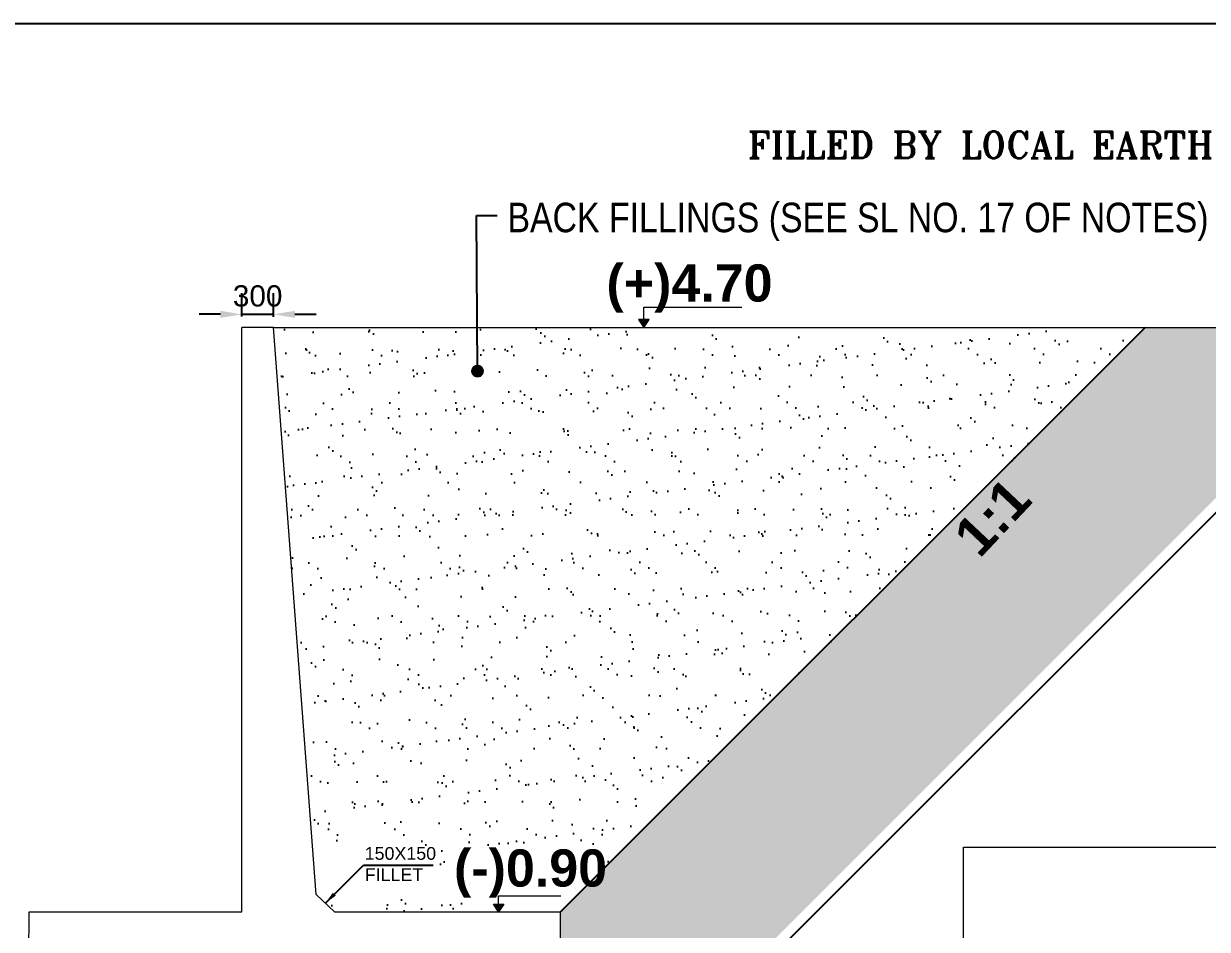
# Model space of a CAD drawing. Extents: x -358915 to 1258323, y -1585493 to -305611.
# Drawn here: x 1033075 to 1044211, y -1476965 to -1468443 of the extents above; entities that cross this region are included whole.
import ezdxf

# ---------------------------------------------------------------- set-up
doc = ezdxf.new("R2010")
doc.units = 0
doc.header["$LTSCALE"] = 300
doc.header["$MEASUREMENT"] = 0
doc.layers.get('0').update_dxf_attribs({"linetype": 'CONTINUOUS'})
doc.layers.get('DEFPOINTS').update_dxf_attribs({"linetype": 'CONTINUOUS'})
doc.layers.add('Dim', color=7, linetype='CONTINUOUS', lineweight=9)
doc.layers.add('HATCH', color=252, linetype='CONTINUOUS', lineweight=5)
for name, color, linetype in [('LINE', 7, 'CONTINUOUS'), ('TEXT', 10, 'CONTINUOUS'), ('TXT', 7, 'CONTINUOUS')]:
    doc.layers.add(name, color=color, linetype=linetype)
doc.styles.add('Arial', font='arial.ttf')
doc.styles.add('BIG', font='ROMANT.SHX')
doc.styles.add('DIM', font='isocp3.shx')
doc.dimstyles.new('dim_100', dxfattribs={"dimtxt": 200, "dimasz": 200, "dimexe": 200, "dimexo": 100, "dimgap": 70, "dimtad": 1, "dimdec": 0, "dimzin": 0, "dimdsep": 46, "dimtxsty": 'DIM', "dimcen": 150, "dimclrd": 5, "dimclre": 5, "dimclrt": 7, "dimadec": 0, "dimazin": 0, "dimtfac": 1, "dimtdec": 0, "dimtmove": 0, "dimatfit": 3, "dimfxl": 20, "dimtolj": 1, "dimtzin": 0, "dimarcsym": 0})
doc.dimstyles.new('dim_250', dxfattribs={"dimtxt": 500, "dimasz": 500, "dimexe": 500, "dimexo": 100, "dimgap": 150, "dimtad": 1, "dimdec": 0, "dimzin": 0, "dimdsep": 46, "dimtxsty": 'Arial', "dimcen": 350, "dimclrd": 5, "dimclre": 5, "dimclrt": 7, "dimadec": 0, "dimazin": 0, "dimtfac": 1, "dimtdec": 0, "dimtmove": 0, "dimatfit": 3, "dimfxl": 500, "dimfxlon": 1, "dimtolj": 1, "dimtzin": 0, "dimarcsym": 0})
doc.dimstyles.new('dim_60', dxfattribs={"dimtxt": 120, "dimasz": 120, "dimexe": 60, "dimexo": 60, "dimgap": 50, "dimtad": 1, "dimdec": 0, "dimzin": 0, "dimdsep": 46, "dimtxsty": 'DIM', "dimcen": 0.09, "dimclrd": 5, "dimclre": 5, "dimclrt": 7, "dimadec": 0, "dimazin": 0, "dimtfac": 1, "dimtdec": 0, "dimtmove": 0, "dimatfit": 3, "dimfxl": 1, "dimtolj": 1, "dimtzin": 0, "dimarcsym": 0})

# ---------------------------------------------------------------- blocks, each defined once
blk = doc.blocks.new('*D1528')
at = {"layer": 'DEFPOINTS', "color": 0, "ltscale": 50}
for p in [(1035426, -1471178), (1035126, -1471298), (1035426, -1471302)]:
    blk.add_point(p, dxfattribs=at)
at = {"layer": 'HATCH', "color": 5, "lineweight": -2, "ltscale": 50}
for p, q in [((1035126, -1471198), (1035126, -1470978)), ((1035426, -1471202), (1035426, -1470978)), ((1034926, -1471178), (1034726, -1471178)), ((1035126, -1471178), (1035426, -1471178)), ((1035626, -1471178), (1035826, -1471178))]:
    blk.add_line(p, q, dxfattribs=at)
at = {"layer": 'HATCH', "color": 5, "ltscale": 50}
for points in [[(1034926, -1471145), (1034926, -1471211), (1035126, -1471178)], [(1035626, -1471145), (1035626, -1471211), (1035426, -1471178)]]:
    blk.add_solid(points, dxfattribs=at)
at = {"layer": 'HATCH', "color": 7, "ltscale": 50, "insert": (1035276, -1471006), "char_height": 200, "attachment_point": 5, "style": 'Arial'}
blk.add_mtext('\\A1;300', dxfattribs=at)

msp = doc.modelspace()

# ---------------------------------------------------------------- hatches: boundary and pattern name
at = {"layer": 'Dim', "ltscale": 500}
h = msp.add_hatch(color=15, dxfattribs=at)
h.dxf.hatch_style = 1
h.paths.add_polyline_path([(1038909.6, -1471226.5), (1038959.4, -1471226.5), (1038909.6, -1471300.4)])
h.paths.add_polyline_path([(1038859.9, -1471226.5), (1038909.6, -1471226.5), (1038909.6, -1471300.4)])
h = msp.add_hatch(color=15, dxfattribs=at)
h.dxf.hatch_style = 1
h.paths.add_polyline_path([(1037543, -1476726.9), (1037493.3, -1476726.9), (1037543, -1476800.8)])
h.paths.add_polyline_path([(1037592.7, -1476726.9), (1037543, -1476726.9), (1037543, -1476800.8)])
at = {"layer": 'LINE', "ltscale": 50}
h = msp.add_hatch(dxfattribs=at)
h.set_pattern_fill('AR-SAND', color=4, scale=200, style=0)
h.set_pattern_definition([(37.5, (2003.17, -4626.6), (-12.59867, 385.364754), [0, -304, 0, -340, 0, -325]), (7.5, (2003.17, -4626.6), (353.95534, 564.42921), [0, -164, 0, -274, 0, -105]), (327.5, (1757.17, -4626.6), (622.82837, 1.13181), [0, -100, 0, -360, 0, -470]), (317.5, (1757.17, -4626.6), (601.22532, 175.53511), [0, -50, 0, -236, 0, -270])])
h.paths.add_polyline_path([(1043626.6, -1471300.4), (1035426.6, -1471307.9), (1035832.9, -1476642.5), (1035999.5, -1476800.8), (1037543, -1476800.8), (1037493.3, -1476726.9), (1037592.7, -1476726.9), (1037543, -1476800.8), (1038126.2, -1476800.8)])
h.paths.add_polyline_path([(1037324.1, -1476800.8), (1038126.2, -1476800.8), (1038440.6, -1476172), (1037324.1, -1476172)], flags=17)
h.paths.add_polyline_path([(1035826.2, -1476636.1), (1036836.6, -1476586.2), (1036836.6, -1476139), (1035789.4, -1476145.7)], flags=17)
at = {"layer": 'LINE', "lineweight": 9, "ltscale": 50}
h = msp.add_hatch(dxfattribs=at)
h.set_pattern_fill('AR-SAND', color=0, scale=80, style=0)
h.set_pattern_definition([(37.5, (2003.17, -4626.59), (-5.039469, 154.1459015), [0, -121.6, 0, -136, 0, -130]), (7.5, (2003.17, -4626.6), (141.582136, 225.771685), [0, -65.6, 0, -109.6, 0, -42]), (327.5, (1904.77, -4626.59), (249.131349, 0.452724), [0, -40, 0, -144, 0, -188]), (317.5, (1904.77, -4626.6), (240.490128, 70.214045), [0, -20, 0, -94.4, 0, -108])])
h.paths.add_polyline_path([(1038296.5, -1477345.5), (1038296.5, -1477005.8), (1038049.2, -1477005.8), (1038049.2, -1477345.5)], flags=9)
h.paths.add_polyline_path([(1042062.9, -1473372.9), (1042422.7, -1473020.2), (1042134.2, -1472725.9), (1041774.4, -1473078.5)], flags=24)
h.paths.add_polyline_path([(1041004.1, -1476192.7), (1045896.4, -1471300.4), (1043626.6, -1471300.4), (1038126.2, -1476800.8), (1038126.2, -1477334.7), (1039029.6, -1477334.7), (1039029.6, -1476192.7)])
h.paths.add_polyline_path([(1039862, -1477334.7), (1041004.1, -1476192.7), (1039029.6, -1476192.7), (1039029.6, -1477334.7)])

# ---------------------------------------------------------------- linework, layer by layer
at = {"color": 7, "lineweight": 15}
for p, q in [((1035426, -1471300.4), (1035126, -1471300.4)), ((1035126, -1476800.8), (1035126, -1471300.4)), ((1035826.2, -1476636.1), (1035426, -1471300.4)), ((1035826.2, -1476636.1), (1035999.5, -1476800.8)), ((1033118.9, -1477925.6), (1033126, -1476800.8)), ((1033126, -1476800.8), (1035126, -1476800.8)), ((1035126, -1476800.8), (1035126, -1476800.8)), ((1035999.5, -1476800.8), (1038126.2, -1476800.8)), ((1038126.2, -1477625.6), (1038126.2, -1476800.8))]:
    msp.add_line(p, q, dxfattribs=at)
at = {"layer": 'Dim', "ltscale": 500}
msp.add_line((1041917.3, -1476192.7), (1047663, -1476192.7, 0), dxfattribs=at)
for points in [[(1038909.6, -1471226.5), (1038909.6, -1471111.4), (1039830.3, -1471111.4)], [(1041917.3, -1477891.5), (1041917.3, -1476192.7)], [(1037543, -1476726.9), (1037543, -1476651), (1038127.8, -1476651)]]:
    msp.add_lwpolyline(points, dxfattribs=at)
for points in [[(1038909.6, -1471300.4), (1038959.4, -1471226.5), (1038859.9, -1471226.5)], [(1037543, -1476800.8), (1037493.3, -1476726.9), (1037592.7, -1476726.9)]]:
    msp.add_lwpolyline(points, close=True, dxfattribs=at)
at = {"layer": 'HATCH', "color": 5, "ltscale": 50}
msp.add_lwpolyline([(1035426, -1471300.4), (1047802.5, -1471300.4)], dxfattribs=at)
at = {"layer": 'LINE'}
msp.add_lwpolyline([(1085305.1, -1509316.5), (1027504.3, -1509316.5), (1027504.3, -1468443), (1085305.1, -1468443)], close=True, dxfattribs=at)
for points in [[(1043626.6, -1471300.4), (1038126.2, -1476800.8)], [(1046033.3, -1471300.4), (1038842.2, -1478491.5)]]:
    msp.add_lwpolyline(points, dxfattribs=at)

# ---------------------------------------------------------------- texts
at = {"layer": 'LINE', "char_height": 250, "width": 11058.005, "attachment_point": 8, "style": 'BIG'}
for s, insert in [('FILLED BY LOCAL EARTH', (1042077.2, -1469708.7)), ('\\P{\\fArial Narrow|b0|i0|c0|p34;\\H1.1111x;\\C7;BACK FILLINGS (SEE SL NO. 17 OF NOTES)}', (1040924, -1470489.1))]:
    msp.add_mtext(s, dxfattribs=dict(at, insert=insert))
at = {"layer": 'TEXT', "ltscale": 500, "insert": (1042188.3, -1473085.1), "char_height": 368.794, "width": 1223.642, "attachment_point": 5, "rotation": 46.6755, "style": 'Arial'}
msp.add_mtext('{\\fArial|b1|i0|c0|p34;\\C6;1:1}', dxfattribs=at)
at = {"layer": 'TXT', "color": 0, "char_height": 350, "width": 683.017, "attachment_point": 5, "style": 'Arial'}
for s, insert in [('{\\fArial|b1|i0|c0|p34;\\C6;(+)4.70}', (1039338.8, -1470935.8)), ('{\\fArial|b1|i0|c0|p34;\\C6;(-)0.90}', (1037843.2, -1476440.4))]:
    msp.add_mtext(s, dxfattribs=dict(at, insert=insert))
at = {"layer": 'TXT', "color": 0, "insert": (1036283.5, -1476350.4), "char_height": 120, "attachment_point": 4, "style": 'Arial'}
msp.add_mtext('150X150\\PFILLET', dxfattribs=at)

# ---------------------------------------------------------------- dimensions: what is measured, and where the dimension line sits
at = {"layer": 'HATCH', "ltscale": 50}
dim = msp.add_linear_dim(base=(1035426, -1471178), p1=(1035126, -1471297.6), p2=(1035426, -1471302.2), angle=180, dimstyle='dim_100', override={"dimtxsty": 'Arial', "dimtmove": 1}, dxfattribs=at)
dim.commit()
dim.dimension.update_dxf_attribs({"geometry": '*D1528', "text_midpoint": (1035276, -1471178), "dimtype": 160})

# ---------------------------------------------------------------- leaders
at = {"color": 0, "ltscale": 50}
msp.add_leader([(1037344.3, -1471712.3), (1037335.9, -1470247.9), (1037528.4, -1470247.9)], dimstyle='dim_250', override={"dimasz": 120, "dimgap": 150, "dimtad": 0, "dimldrblk": 'Dot'}, dxfattribs=at)
at = {"layer": 'LINE'}
msp.add_leader([(1035912.8, -1476718.5), (1036272.1, -1476360.5), (1036928.5, -1476360.5)], dimstyle='dim_60', dxfattribs=at)

doc.saveas('drawing.dxf')
